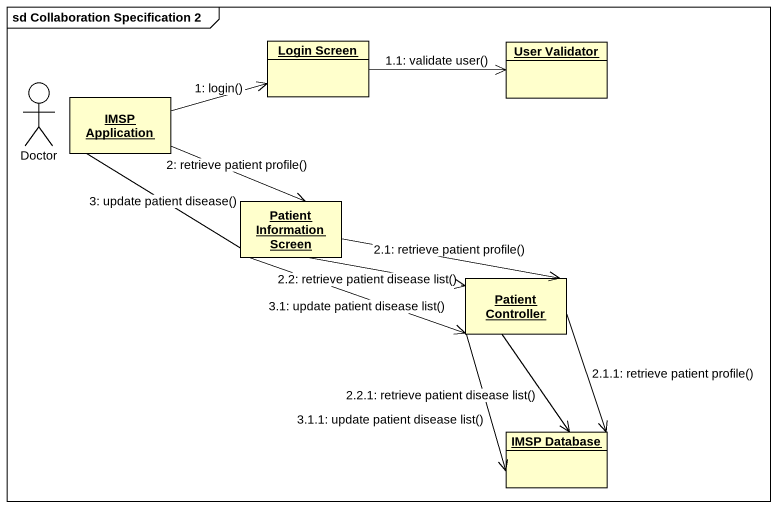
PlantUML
@startuml
mainframe sd Collaboration Specification 2
allowmixing
hide circle
hide empty members
object "Login Screen" as Login_Screen
object "User Validator" as User_Validator
actor Doctor
object "IMSP Application" as IMSP_Application
object "Patient Information Screen" as Patient_Information_Screen
object "Patient Controller" as Patient_Controller
object "IMSP Database" as IMSP_Database
Login_Screen -right-> User_Validator : 1.1: validate user()
IMSP_Application -right-> Login_Screen : 1: login()
IMSP_Application --> Patient_Information_Screen : 2: retrieve patient profile()
IMSP_Application -- Patient_Information_Screen : 3: update patient disease()
Patient_Information_Screen -right-> Patient_Controller : 2.2: retrieve patient disease list()
Patient_Information_Screen -right-> Patient_Controller : 3.1: update patient disease list()
Patient_Information_Screen -right-> Patient_Controller : 2.1: retrieve patient profile()
Patient_Controller --> IMSP_Database : 2.1.1: retrieve patient profile()
Patient_Controller --> IMSP_Database : 2.2.1: retrieve patient disease list()
Patient_Controller --> IMSP_Database : 3.1.1: update patient disease list()
@enduml
